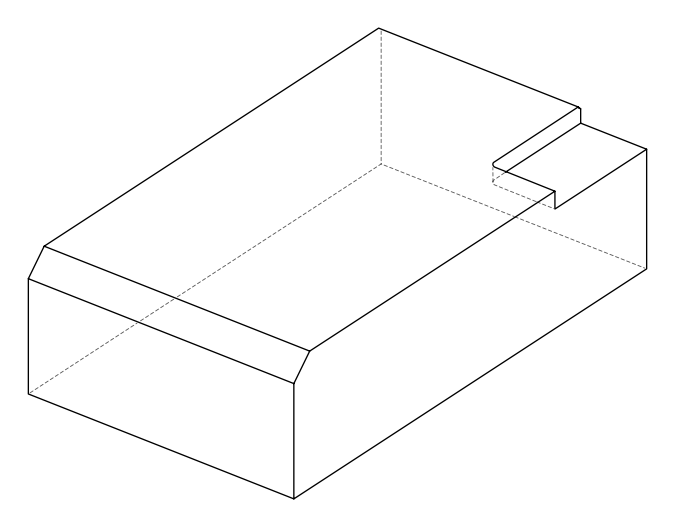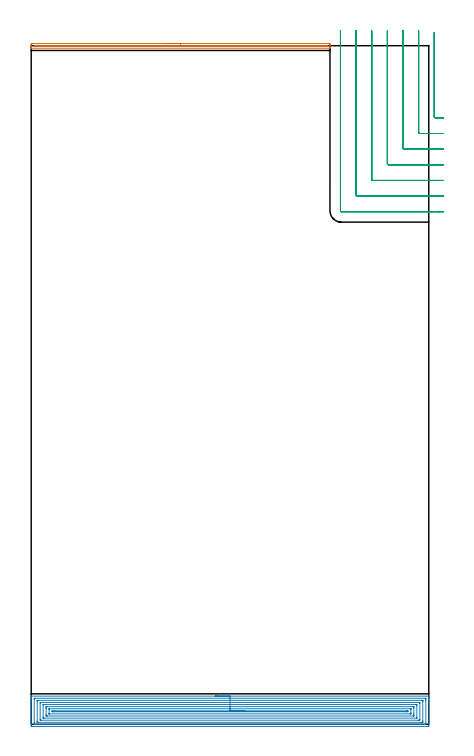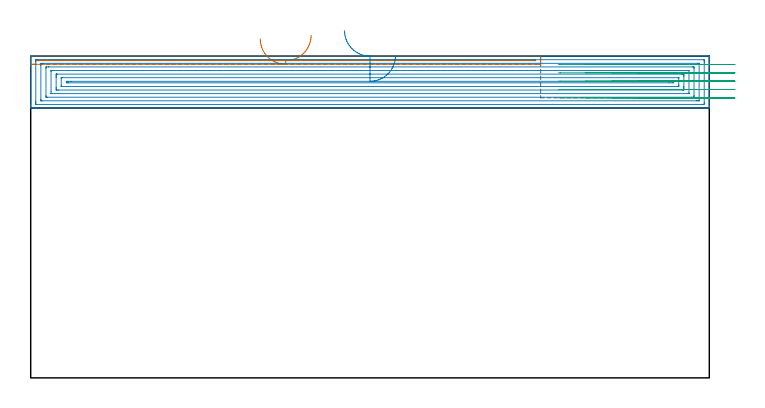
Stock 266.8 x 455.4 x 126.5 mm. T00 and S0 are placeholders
(PLAN: 3 operations, 1 tool changes, 30.5 min)
(1 AREA_MILL | FG_CHAMFER_SURFACE | UGT0205_001 | 3.35 min | 1040 mm3)
(2 AREA_MILL_1 | FG_CHAMFER_SURFACE_1 | UGT0205_001 | 17.31 min | 55511 mm3)
(3 MILL_CORNER_NOTCH_RECTANGULAR | CORNER_NOTCH_RECTANGULAR | UGT0201_103 | Follow Part, ap 3.5, ae 75% | 9.8 min | 128525 mm3)
(TOOL UGT0205_001 | Chamfer Mill 20 x 3 x 45 deg. | D20 FL50 Z2)
(TOOL UGT0201_103 | End Mill 14 mm | D14 FL19 Z2)
(OP 1 AREA_MILL)
G17 G21 G94 G90
T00 M6
G54
G17 G0 G90 X90.25 Y456.9 S1061 M3
G43 Z136.5 H0
Z133.3
G94 G1 X90.288 Z132.428 F250.
X90.402 Z131.564
X90.591 Z130.712
X90.853 Z129.88
X91.187 Z129.074
X91.59 Z128.3
X92.058 Z127.564
X92.59 Z126.872
X93.179 Z126.229
X93.822 Z125.64
X94.514 Z125.109
X95.25 Z124.64
X96.024 Z124.237
X96.83 Z123.903
X97.662 Z123.641
X98.514 Z123.452
X99.378 Z123.338
X100.25 Z123.3
X199.879
X200.179 Y456.898
X200.49 Y456.893 Z123.302
X200.5 Y456.605 Z123.589
Y456.074 Z124.123
Y455.735 Z124.461
Y455.203 Z124.992
Y454.865 Z125.33
Y454.187 Z126.012
Y453.929 Z126.27
X200.498 Y453.813 Z126.379
X200.49 Y453.703 Z126.488
X200.326 Y453.7 Z126.5
X0.174
X0.01 Y453.703 Z126.488
X0.002 Y453.813 Z126.379
X0. Y453.929 Z126.27
Y454.188 Z126.012
Y454.865 Z125.33
Y456.074 Z124.123
X0.004 Y456.605 Z123.589
X0.01 Y456.893 Z123.302
X0.32 Y456.898 Z123.3
X0.621 Y456.9
X100.25
Y455.486 Z124.714
X198.092 Y455.485 Z124.715
X198.351 Y455.484 Z124.716
X198.45 Y455.48 Z124.72
X198.49 Y455.478 Z124.722
X198.492 Y455.455 Z124.745
X198.498 Y455.34 Z124.86
X198.497 Y455.193 Z125.007
X198.493 Y455.143 Z125.057
X198.491 Y455.126 Z125.074
X198.472 Y455.121 Z125.079
X198.092 Y455.117 Z125.083
X197.836 Y455.115 Z125.085
X2.408
X2.149 Y455.117 Z125.084
X2.05 Y455.12 Z125.08
X2.01 Y455.122 Z125.078
X2.008 Y455.145 Z125.055
X2.006 Y455.256 Z124.944
X2.023 Y455.479 Z124.721
X2.257 Y455.483 Z124.717
X2.408 Y455.485 Z124.715
X2.664 Y455.486 Z124.714
X3.045
X100.25
X101.122 Z124.752
X101.986 Z124.866
X102.838 Z125.055
X103.67 Z125.317
X104.476 Z125.651
X105.25 Z126.054
X105.986 Z126.523
X106.678 Z127.054
X107.321 Z127.643
X107.91 Z128.286
X108.442 Z128.979
X108.91 Z129.714
X109.313 Z130.488
X109.647 Z131.294
X109.909 Z132.126
X110.098 Z132.978
X110.212 Z133.843
X110.25 Z134.714
G0 Z136.5
M5
M2
(OP 2 AREA_MILL_1)
G17 G21 G94 G90
T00 M6
G54
G17 G0 G90 X123.4 Y18.9 S1061 M3
G43 Z136.5 H0
G94 G1 X123.438 Z135.628 F250.
X123.552 Z134.763
X123.741 Z133.912
X124.003 Z133.08
X124.337 Z132.274
X124.74 Z131.5
X125.208 Z130.764
X125.74 Z130.072
X126.329 Z129.429
X126.972 Z128.839
X127.664 Z128.308
X128.4 Z127.84
X129.174 Z127.437
X129.98 Z127.103
X130.812 Z126.841
X131.663 Z126.652
X132.528 Z126.538
X133.4 Z126.5
X266.619
X266.791 Y18.897 Z126.488
X266.792 Y18.885 Z126.476
X266.8 Y18.51 Z126.11
Y18.252 Z125.852
Y17.536 Z125.131
Y16.294 Z123.891
Y14.885 Z122.48
Y-0.757 Z106.841
X266.797 Y-1.019 Z106.578
X266.791 Y-1.492 Z106.106
X266.653 Y-1.495 Z106.103
X266.172 Y-1.5 Z106.1
X0.628
X0.147 Y-1.495 Z106.103
X0.009 Y-1.492 Z106.106
X0.005 Y-1.019 Z106.578
X0. Y-0.398 Z107.199
Y15.148 Z122.743
Y17.536 Z125.131
Y18.252 Z125.852
Y18.51 Z126.11
X0.007 Y18.885 Z126.476
X0.009 Y18.897 Z126.488
X0.181 Y18.9 Z126.5
X133.4
Y17.486 Z125.086
X264.435 Y17.485 Z125.085
X264.775 Y17.479 Z125.079
X264.79 Y17.368 Z124.968
X264.797 Y17.127 Z124.727
X264.799 Y16.652 Z124.252
X264.8 Y16.24 Z123.84
X264.799 Y0.748 Z108.348
X264.798 Y0.339 Z107.939
X264.79 Y-0.068 Z107.532
X264.383 Y-0.084 Z107.516
X264.332 Y-0.085 Z107.515
X2.365
X2.025 Y-0.079 Z107.521
X2.01 Y0.032 Z107.632
X2.003 Y0.273 Z107.873
X2.001 Y0.748 Z108.348
X2. Y1.159 Z108.759
X2.001 Y16.652 Z124.252
X2.002 Y17.061 Z124.661
X2.01 Y17.468 Z125.068
X2.416 Y17.484 Z125.084
X2.468 Y17.485 Z125.085
X133.4 Y17.486 Z125.086
Y16.072 Z123.672
X262.289 Y16.071 Z123.671
X262.595 Y16.07 Z123.67
X262.697 Y16.068 Z123.668
X262.776 Y16.065 Z123.665
X262.79 Y16.059 Z123.659
X262.794 Y16.028 Z123.628
X262.797 Y15.971 Z123.571
X262.799 Y15.768 Z123.368
X262.8 Y15.566 Z123.166
Y2.313 Z109.913
X262.799 Y1.632 Z109.232
X262.796 Y1.433 Z109.033
X262.79 Y1.363 Z108.963
X262.779 Y1.335 Z108.935
X262.748 Y1.334 Z108.934
X262.595 Y1.331 Z108.931
X262.008 Y1.329 Z108.929
X261.701 Y1.328 Z108.928
X4.511 Y1.329 Z108.929
X4.205 Y1.33 Z108.93
X4.103 Y1.332 Z108.932
X4.024 Y1.335 Z108.935
X4.01 Y1.34 Z108.94
X4.006 Y1.372 Z108.972
X4.003 Y1.429 Z109.029
X4.001 Y1.632 Z109.232
X4. Y1.834 Z109.434
Y15.087 Z122.687
X4.001 Y15.768 Z123.368
X4.004 Y15.967 Z123.567
X4.01 Y16.037 Z123.637
X4.021 Y16.065 Z123.665
X4.052 Y16.066 Z123.666
X4.205 Y16.069 Z123.669
X4.792 Y16.071 Z123.671
X5.099 Y16.072 Z123.672
X133.4
Y14.657 Z122.257
X260.144
X260.669 Y14.653 Z122.253
X260.79 Y14.65 Z122.25
X260.795 Y14.441 Z122.041
X260.8 Y14.008 Z121.608
Y3.406 Z111.006
X260.794 Y2.96 Z110.56
X260.788 Y2.749 Z110.349
X260.574 Y2.746 Z110.346
X259.913 Y2.743 Z110.343
X259.683
X6.656
X6.131 Y2.747 Z110.347
X6.01 Y2.75 Z110.35
X6.005 Y2.959 Z110.559
X6. Y3.391 Z110.991
Y13.994 Z121.594
X6.006 Y14.439 Z122.039
X6.012 Y14.65 Z122.25
X6.226 Y14.654 Z122.254
X6.887 Y14.657 Z122.257
X7.117
X133.4
Y13.243 Z120.843
X258.252
X258.505 Y13.241 Z120.841
X258.674 Y13.238 Z120.838
X258.791 Y13.234 Z120.834
X258.793 Y13.212 Z120.812
X258.796 Y13.118 Z120.718
X258.8 Y12.451 Z120.051
Y4.499 Z112.099
X258.797 Y4.282 Z111.882
X258.794 Y4.199 Z111.799
X258.791 Y4.164 Z111.764
X258.632 Y4.161 Z111.761
X258.379 Y4.158 Z111.758
X8.548 Y4.157 Z111.757
X8.295 Y4.159 Z111.759
X8.126 Y4.162 Z111.762
X8.009 Y4.166 Z111.766
X8.007 Y4.187 Z111.787
X8.004 Y4.282 Z111.882
X8. Y4.949 Z112.549
Y12.901 Z120.501
X8.003 Y13.118 Z120.718
X8.006 Y13.201 Z120.801
X8.009 Y13.236 Z120.836
X8.168 Y13.239 Z120.839
X8.421 Y13.242 Z120.842
X133.4 Y13.243 Z120.843
Y11.829 Z119.429
X255.853
X256.337 Y11.827 Z119.427
X256.753 Y11.823 Z119.423
X256.79 Y11.821 Z119.421
X256.796 Y11.781 Z119.381
X256.799 Y11.351 Z118.951
X256.8 Y10.893 Z118.493
Y6.933 Z114.533
Y6.475 Z114.075
X256.797 Y6.049 Z113.649
X256.793 Y5.599 Z113.199
X256.783 Y5.577 Z113.177
X256.759 Y5.575 Z113.175
X256.7 Y5.573 Z113.173
X256.579 Y5.572 Z113.172
X256.337 Y5.571 Z113.171
X10.947
X10.463 Y5.573 Z113.173
X10.047 Y5.577 Z113.177
X10.01 Y5.579 Z113.179
X10.004 Y5.619 Z113.219
X10.001 Y6.049 Z113.649
X10. Y6.507 Z114.107
Y10.467 Z118.067
Y10.925 Z118.525
X10.003 Y11.351 Z118.951
X10.007 Y11.801 Z119.401
X10.017 Y11.822 Z119.422
X10.041 Y11.824 Z119.424
X10.1 Y11.827 Z119.427
X10.221 Y11.828 Z119.428
X10.463 Y11.829 Z119.429
X133.4
Y10.415 Z118.015
X254.602 Y10.414 Z118.014
X254.747 Y10.412 Z118.012
X254.782 Y10.409 Z118.009
X254.79 Y10.407 Z118.007
X254.794 Y10.397 Z117.997
X254.798 Y10.367 Z117.967
X254.799 Y10.337 Z117.937
X254.8 Y10.219 Z117.819
Y7.568 Z115.168
X254.799 Y7.32 Z114.92
X254.797 Y7.154 Z114.754
X254.792 Y7.022 Z114.622
X254.788 Y6.99 Z114.59
X254.783 Y6.989 Z114.589
X254.759 Y6.987 Z114.587
X254.549 Y6.985 Z114.585
X254.496
X12.198
X12.053 Y6.988 Z114.588
X12.018 Y6.991 Z114.591
X12.01 Y6.993 Z114.593
X12.006 Y7.003 Z114.603
X12.002 Y7.033 Z114.633
X12.001 Y7.063 Z114.663
X12. Y7.181 Z114.781
X12.001 Y10.08 Z117.68
X12.003 Y10.246 Z117.846
X12.008 Y10.378 Z117.978
X12.011 Y10.409 Z118.009
X12.017 Y10.411 Z118.011
X12.041 Y10.413 Z118.013
X12.251 Y10.415 Z118.015
X12.304
X133.4
Y9. Z116.6
X251.866
X252.46 Y8.997 Z116.597
X252.76 Y8.993 Z116.593
X252.793 Y8.7 Z116.3
X252.795 Y8.666 Z116.266
X252.76 Y8.406 Z116.006
X252.168 Y8.401 Z116.001
X250.972 Y8.399 Z115.999
X14.934 Y8.4 Z116.
X14.34 Y8.403 Z116.003
X14.04 Y8.407 Z116.007
X14.007 Y8.7 Z116.3
X14.005 Y8.734 Z116.334
X14.04 Y8.993 Z116.593
X14.632 Y8.998 Z116.598
X15.828 Y9. Z116.6
X133.4
X134.272 Z116.639
X135.136 Z116.752
X135.988 Z116.941
X136.82 Z117.204
X137.626 Z117.537
X138.4 Z117.94
X139.136 Z118.409
X139.828 Z118.94
X140.471 Z119.529
X141.06 Z120.173
X141.591 Z120.865
X142.06 Z121.6
X142.463 Z122.374
X142.797 Z123.18
X143.059 Z124.012
X143.248 Z124.864
X143.362 Z125.729
X143.4 Z126.6
G0 Z136.5
M5
M2
(OP 3 MILL_CORNER_NOTCH_RECTANGULAR)
G17 G21 G94 G90
T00 M6
G54
G17 G0 G90 X270.5 Y464.342 S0 M3
G43 Z136.5 H0
Z123.22
G94 G1 Y461.342 F250.
Y407.694 F500.
G3 X271.194 Y407. R0.7
G1 X273.8
X276.8 F250.
G0 Z136.5
X260. Y465.4
Z123.22
G1 Y462.4
Y397.195 F500.
G3 X260.695 Y396.5 R0.7
G1 X273.8
X276.8 F250.
G0 Z136.5
X249.5 Y465.4
Z123.22
G1 Y462.4
Y386.695 F500.
G3 X250.195 Y386. R0.7
G1 X273.8
X276.8 F250.
G0 Z136.5
X239. Y465.4
Z123.22
G1 Y462.4
Y376.195 F500.
G3 X239.695 Y375.5 R0.7
G1 X273.8
X276.8 F250.
G0 Z136.5
X228.5 Y465.4
Z123.22
G1 Y462.4
Y365.696 F500.
G3 X229.196 Y365. R0.7
G1 X273.8
X276.8 F250.
G0 Z136.5
X218. Y465.4
Z123.22
G1 Y462.4
Y355.196 F500.
G3 X218.696 Y354.5 R0.7
G1 X273.8
X276.8 F250.
G0 Z136.5
X207.5 Y465.4
Z123.22
G1 Y462.4
Y344.696 F500.
G3 X208.196 Y344. R0.7
G1 X273.8
X276.8 F250.
G0 Z136.5
X270.5 Y464.342
Z119.94
G1 Y461.342
Y407.694 F500.
G3 X271.194 Y407. R0.7
G1 X273.8
X276.8 F250.
G0 Z136.5
X260. Y465.4
Z119.94
G1 Y462.4
Y397.195 F500.
G3 X260.695 Y396.5 R0.7
G1 X273.8
X276.8 F250.
G0 Z136.5
X249.5 Y465.4
Z119.94
G1 Y462.4
Y386.695 F500.
G3 X250.195 Y386. R0.7
G1 X273.8
X276.8 F250.
G0 Z136.5
X239. Y465.4
Z119.94
G1 Y462.4
Y376.195 F500.
G3 X239.695 Y375.5 R0.7
G1 X273.8
X276.8 F250.
G0 Z136.5
X228.5 Y465.4
Z119.94
G1 Y462.4
Y365.695 F500.
G3 X229.195 Y365. R0.7
G1 X273.8
X276.8 F250.
G0 Z136.5
X218. Y465.4
Z119.94
G1 Y462.4
Y355.196 F500.
G3 X218.696 Y354.5 R0.7
G1 X273.8
X276.8 F250.
G0 Z136.5
X207.5 Y465.4
Z119.94
G1 Y462.4
Y344.696 F500.
G3 X208.196 Y344. R0.7
G1 X273.8
X276.8 F250.
G0 Z136.5
X270.5 Y464.342
Z116.66
G1 Y461.342
Y407.694 F500.
G3 X271.194 Y407. R0.7
G1 X273.8
X276.8 F250.
G0 Z136.5
X260. Y465.4
Z116.66
G1 Y462.4
Y397.195 F500.
G3 X260.695 Y396.5 R0.7
G1 X273.8
X276.8 F250.
G0 Z136.5
X249.5 Y465.4
Z116.66
G1 Y462.4
Y386.695 F500.
G3 X250.195 Y386. R0.7
G1 X273.8
X276.8 F250.
G0 Z136.5
X239. Y465.4
Z116.66
G1 Y462.4
Y376.195 F500.
G3 X239.695 Y375.5 R0.7
G1 X273.8
X276.8 F250.
G0 Z136.5
X228.5 Y465.4
Z116.66
G1 Y462.4
Y365.695 F500.
G3 X229.195 Y365. R0.7
G1 X273.8
X276.8 F250.
G0 Z136.5
X218. Y465.4
Z116.66
G1 Y462.4
Y355.196 F500.
G3 X218.696 Y354.5 R0.7
G1 X273.8
X276.8 F250.
G0 Z136.5
X207.5 Y465.4
Z116.66
G1 Y462.4
Y344.696 F500.
G3 X208.196 Y344. R0.7
G1 X273.8
X276.8 F250.
G0 Z136.5
X270.5 Y464.342
Z113.38
G1 Y461.342
Y407.694 F500.
G3 X271.194 Y407. R0.7
G1 X273.8
X276.8 F250.
G0 Z136.5
X260. Y465.4
Z113.38
G1 Y462.4
Y397.195 F500.
G3 X260.695 Y396.5 R0.7
G1 X273.8
X276.8 F250.
G0 Z136.5
X249.5 Y465.4
Z113.38
G1 Y462.4
Y386.695 F500.
G3 X250.195 Y386. R0.7
G1 X273.8
X276.8 F250.
G0 Z136.5
X239. Y465.4
Z113.38
G1 Y462.4
Y376.195 F500.
G3 X239.695 Y375.5 R0.7
G1 X273.8
X276.8 F250.
G0 Z136.5
X228.5 Y465.4
Z113.38
G1 Y462.4
Y365.696 F500.
G3 X229.196 Y365. R0.7
G1 X273.8
X276.8 F250.
G0 Z136.5
X218. Y465.4
Z113.38
G1 Y462.4
Y355.196 F500.
G3 X218.696 Y354.5 R0.7
G1 X273.8
X276.8 F250.
G0 Z136.5
X207.5 Y465.4
Z113.38
G1 Y462.4
Y344.696 F500.
G3 X208.196 Y344. R0.7
G1 X273.8
X276.8 F250.
G0 Z136.5
X270.5 Y464.342
Z110.1
G1 Y461.342
Y407.694 F500.
G3 X271.194 Y407. R0.7
G1 X273.8
X276.8 F250.
G0 Z136.5
X260. Y465.4
Z110.1
G1 Y462.4
Y397.195 F500.
G3 X260.695 Y396.5 R0.7
G1 X273.8
X276.8 F250.
G0 Z136.5
X249.5 Y465.4
Z110.1
G1 Y462.4
Y386.695 F500.
G3 X250.195 Y386. R0.7
G1 X273.8
X276.8 F250.
G0 Z136.5
X239. Y465.4
Z110.1
G1 Y462.4
Y376.195 F500.
G3 X239.695 Y375.5 R0.7
G1 X273.8
X276.8 F250.
G0 Z136.5
X228.5 Y465.4
Z110.1
G1 Y462.4
Y365.695 F500.
G3 X229.195 Y365. R0.7
G1 X273.8
X276.8 F250.
G0 Z136.5
X218. Y465.4
Z110.1
G1 Y462.4
Y355.196 F500.
G3 X218.696 Y354.5 R0.7
G1 X273.8
X276.8 F250.
G0 Z136.5
X207.5 Y465.4
Z110.1
G1 Y462.4
Y344.696 F500.
G3 X208.196 Y344. R0.7
G1 X273.8
X276.8 F250.
G0 Z136.5
M5
M2
